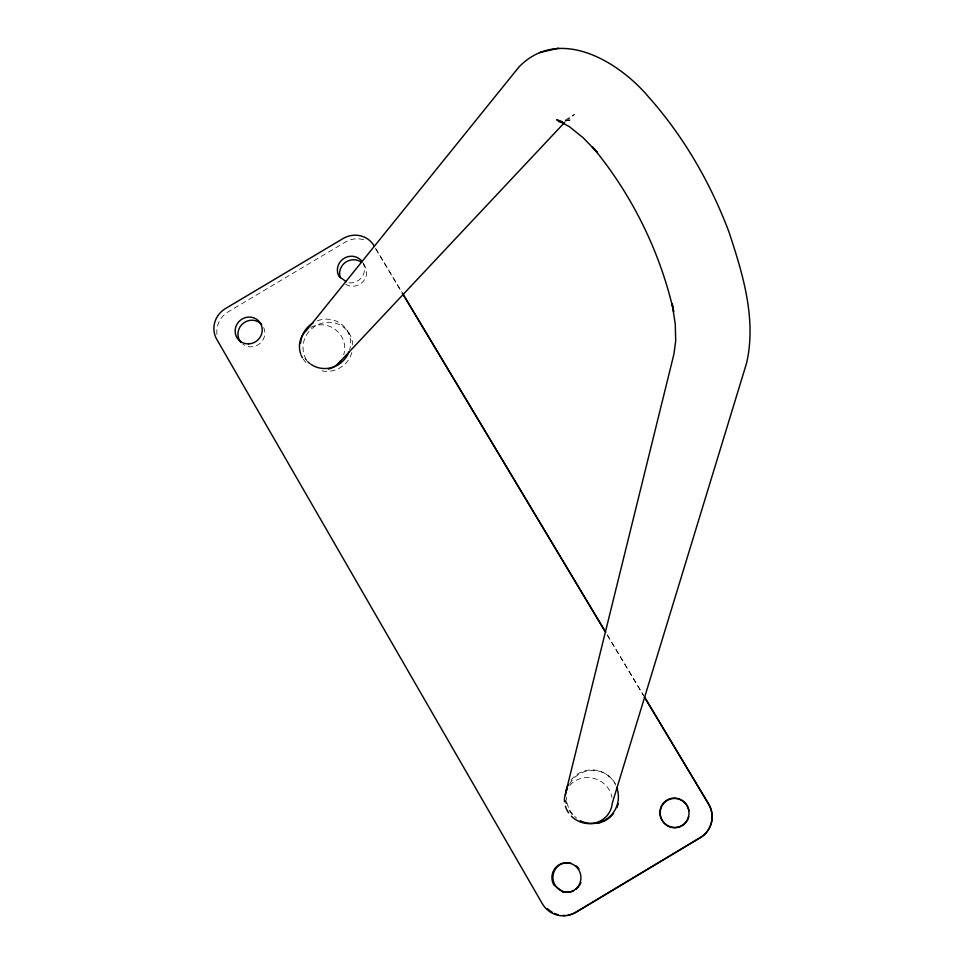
<?xml version="1.0" encoding="UTF-8"?>
<svg xmlns="http://www.w3.org/2000/svg" width="964" height="964" viewBox="0 0 964 964"><rect width="100%" height="100%" fill="white"/><g stroke="black" fill="none" stroke-linecap="round" stroke-linejoin="round"><path stroke-width="0.72" stroke-dasharray="4.82 3.62" d="M565.711 121.283L574.436 114.499L564.88 120.319M565.037 120.849L571.821 119.801L565.868 120.548M608.019 775.49L608.682 775.984M347.317 330.833L349.462 333.893M375.514 248.206L401.783 292.044M607.32 634.939L643.639 695.526M375.948 249.17L401.482 291.767M607.248 635.071L643.615 695.719M363.44 263.678L364.814 265.98M306.251 359.644A25.16 24.257 -35.2 0 1 321.048 323.446A25.16 24.257 -35.2 0 1 352.728 344.955M351.872 352.463A25.16 24.257 -35.2 0 1 318.831 369.995M317.397 320.795A25.305 24.401 -35.2 0 1 342.678 325.205A25.305 24.401 -35.2 0 1 349.739 349.51M308.106 362.054A25.305 24.401 -35.2 0 1 303.853 356.74M576.593 818.075A26.667 26.317 78.2 0 1 574.652 816.388M572.869 814.508A26.667 26.317 78.2 0 1 566.916 802.409M566.507 799.819A26.667 26.317 78.2 0 1 566.35 797.12M569.64 784.045A26.667 26.317 78.2 0 1 615.249 783.467M571.989 814.255A26.835 26.474 78.4 0 1 569.146 810.266M570.941 780.213A26.835 26.474 78.4 0 1 615.779 785.178M363.344 263.991A13.653 13.11 -30.9 0 1 345.751 284.356M362.765 262.533A13.725 13.183 -30.9 0 1 347.389 282.536M263.702 327.627A13.677 13.11 -38 0 1 242.904 344.208M216.984 334.496A22.774 21.811 -38.3 0 1 228.263 311.782L345.269 242.109A22.726 21.823 -30.3 0 1 366.645 240.843M305.877 362.428A22.991 22.16 39.7 0 1 303.19 359.03M310.878 327.35A22.991 22.16 39.7 0 1 336.303 330.291A22.991 22.16 39.7 0 1 343.702 354.776M569.712 785.515A24.1 22.859 22 0 1 594.402 778.514A24.1 22.859 22 0 1 611.983 797.577"/><path stroke-width="1.45" d="M337.942 363.922L564.687 122.38M571.327 816.122A24.1 22.859 22 0 0 596.523 822.521A24.1 22.859 22 0 0 612.236 803.361L746.582 363.127C756.692 318.879 742.75 273.631 728.868 231.709C710.239 182.425 683.452 136.105 648.35 96.689C618.659 61.419 559.204 25.654 519.03 66.902L306.323 330.58A22.991 22.16 39.7 0 0 302.045 336.087M539.479 52.622L558.542 48.2M558.433 121.476L563.675 122.705M562.133 121.609L556.698 119.741L569.338 126.633L583.087 137.683L597.475 152.565L592.221 146.661C631.769 194.186 659.93 251.291 673.679 311.565L672.197 303.841L675.258 324.193L675.716 340.75L673.872 354.354L564.555 797.577A24.1 22.859 22 0 0 564.555 801.915M346.221 281.693L339.171 276.584A13.725 13.183 -30.9 0 1 343.69 258.581A13.725 13.183 -30.9 0 1 362.078 261.509M402.566 293.333L605.778 632.36M644.41 696.815L708.54 803.807A24.63 24.221 63.1 0 1 700.418 837.463L575.424 912.45A24.727 24.184 80.9 0 1 542.226 903.557L216.731 339.268A22.907 21.931 -38.3 0 1 225.419 308.601L343.112 238.53A22.859 21.931 -30.3 0 1 373.972 245.627M402.253 293.056L604.934 631.191M644.386 697.02L708.588 804.133A24.486 24.076 63.1 0 1 700.515 837.583L576.291 912.101A24.57 24.04 80.8 0 1 567.796 915.185M565.374 915.439A24.57 24.04 80.8 0 1 562.94 915.439M558.036 914.655A24.57 24.04 80.8 0 1 554.505 913.402M552.312 912.281A24.57 24.04 80.8 0 1 547.492 908.654M688.754 816.725A14.665 14.436 64.7 0 1 666.196 824.81A14.665 14.436 64.7 0 1 667.04 800.566A14.665 14.436 64.7 0 1 688.959 810.796M573.52 890.784A14.713 14.412 80.7 0 1 552.987 878.794A14.713 14.412 80.7 0 1 570.881 863.226M576.135 865.865A14.713 14.412 80.7 0 1 578.978 868.853M580.882 882.578A14.713 14.412 80.7 0 1 579.581 885.289M578.762 886.506A14.713 14.412 80.7 0 1 575.833 889.398M348.932 351.956A25.305 24.401 -35.2 0 1 310.914 364.308M309.914 363.585A25.305 24.401 -35.2 0 1 308.106 362.054M300.648 343.112A25.305 24.401 -35.2 0 1 313.24 322.795M616.731 787.443A26.835 26.474 78.4 0 1 580.28 820.726M566.302 803.349A26.835 26.474 78.4 0 1 565.772 800.807M565.458 795.408A26.835 26.474 78.4 0 1 568.121 784.792M618.225 803.675A26.667 26.317 78.2 0 1 616.924 807.579M613.574 813.399A26.667 26.317 78.2 0 1 602.958 821.653M601.837 822.099A26.667 26.317 78.2 0 1 596.897 823.401M340.316 277.704A13.653 13.11 -30.9 0 1 361.512 262.329M241.096 342.521A13.677 13.11 -38 0 1 242.735 323.711A13.677 13.11 -38 0 1 261.69 324.531M340.69 360.789A22.991 22.16 39.7 0 1 332.158 367.802M330.881 368.332A22.991 22.16 39.7 0 1 328.399 369.116M302.431 357.777A22.991 22.16 39.7 0 1 301.178 355.21M300.708 353.981A22.991 22.16 39.7 0 1 301.431 337.316M568.615 812.869A24.1 22.859 22 0 1 565.41 806.205M566.217 791.119A24.1 22.859 22 0 1 567.398 788.757M562.831 891.893L553.938 885.048A14.809 14.496 80.8 0 1 562.506 863.31A14.809 14.496 80.8 0 1 580.931 877.505A14.809 14.496 80.8 0 1 562.831 891.893M660.786 807.507A14.761 14.52 64.8 0 0 676.861 827.353A14.761 14.52 64.8 0 0 685.657 803.578A14.761 14.52 64.8 0 0 660.786 807.507M248.543 343.883A13.749 13.183 -38 0 0 260.497 323.434A13.749 13.183 -38 0 0 237.036 324.133A13.749 13.183 -38 0 0 248.543 343.883"/></g></svg>
